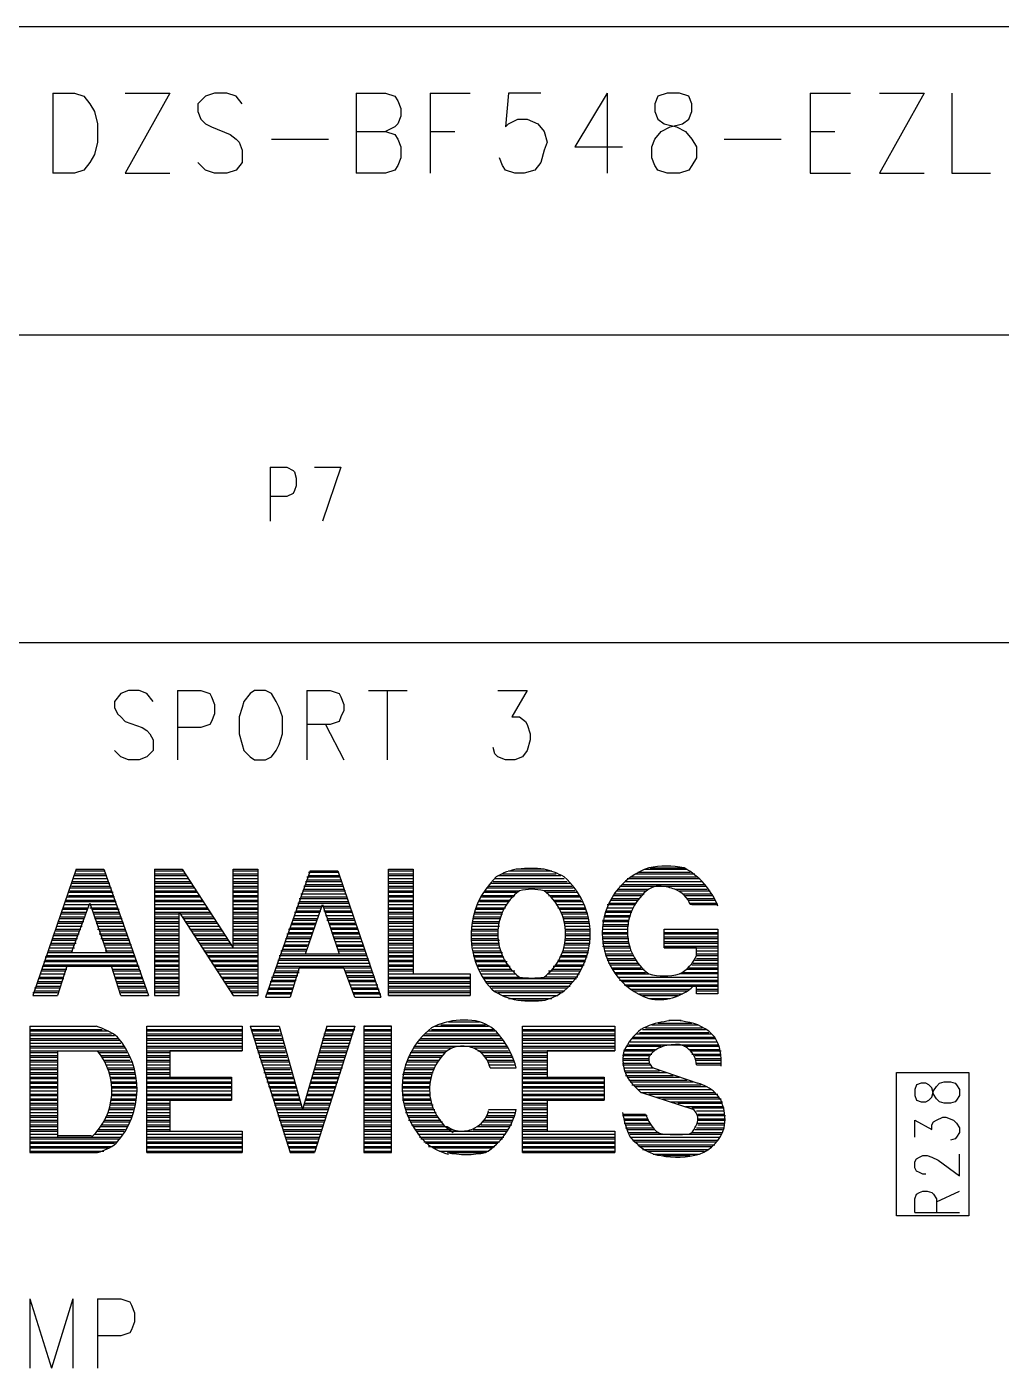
# Model space of a CAD drawing. Extents: x 11.9 to 28.1, y 10.8 to 21.2.
# Drawn here: x 21.259 to 21.892, y 19.17 to 20.041 of the extents above; entities that cross this region are included whole.
import ezdxf

# ---------------------------------------------------------------- set-up
doc = ezdxf.new("R2010")
doc.units = 0
doc.header["$MEASUREMENT"] = 0
doc.layers.add('LAYNR1', color=2, linetype='Continuous')

msp = doc.modelspace()

# ---------------------------------------------------------------- linework, layer by layer
at = {"layer": 'LAYNR1', "color": 7}
for points in [[(23.448, 20.041), (13.097, 20.041)], [(21.276, 19.998), (21.276, 19.946)], [(21.276, 19.998), (21.29, 19.998), (21.296, 19.996), (21.3, 19.991), (21.303, 19.986), (21.305, 19.978), (21.305, 19.966), (21.303, 19.958), (21.3, 19.953), (21.296, 19.948), (21.29, 19.946)], [(21.352, 19.998), (21.323, 19.946)], [(21.323, 19.998), (21.352, 19.998)], [(21.399, 19.991), (21.395, 19.996), (21.389, 19.998), (21.381, 19.998), (21.375, 19.996), (21.37, 19.991), (21.37, 19.986), (21.372, 19.981), (21.375, 19.978), (21.379, 19.976), (21.391, 19.971), (21.395, 19.968), (21.397, 19.966)], [(21.473, 19.998), (21.473, 19.946)], [(21.473, 19.998), (21.492, 19.998), (21.498, 19.996), (21.5, 19.993), (21.502, 19.988), (21.502, 19.983), (21.5, 19.978), (21.498, 19.976), (21.492, 19.973)], [(21.521, 19.998), (21.521, 19.946)], [(21.521, 19.998), (21.547, 19.998)], [(21.593, 19.998), (21.572, 19.998), (21.57, 19.976), (21.572, 19.978), (21.578, 19.981)], [(21.636, 19.998), (21.615, 19.963), (21.646, 19.963)], [(21.636, 19.998), (21.636, 19.946)], [(21.669, 19.948), (21.667, 19.951), (21.665, 19.956), (21.665, 19.963), (21.667, 19.968), (21.671, 19.973), (21.677, 19.976), (21.685, 19.978), (21.689, 19.981), (21.691, 19.986), (21.691, 19.991), (21.689, 19.996), (21.683, 19.998), (21.675, 19.998)], [(21.669, 19.996), (21.667, 19.991), (21.667, 19.986), (21.669, 19.981)], [(21.675, 19.998), (21.669, 19.996)], [(21.768, 19.998), (21.768, 19.946)], [(21.768, 19.998), (21.794, 19.998)], [(21.842, 19.998), (21.813, 19.946)], [(21.813, 19.998), (21.842, 19.998)], [(21.86, 19.998), (21.86, 19.946)], [(21.578, 19.981), (21.584, 19.981), (21.591, 19.978), (21.595, 19.973), (21.597, 19.966), (21.595, 19.961), (21.593, 19.953), (21.589, 19.948), (21.582, 19.946)], [(21.669, 19.981), (21.673, 19.978), (21.681, 19.976), (21.687, 19.973), (21.691, 19.968), (21.694, 19.963), (21.694, 19.956), (21.691, 19.951), (21.689, 19.948), (21.683, 19.946)], [(21.473, 19.973), (21.492, 19.973), (21.498, 19.971), (21.5, 19.968), (21.502, 19.963), (21.502, 19.956), (21.5, 19.951), (21.498, 19.948), (21.492, 19.946)], [(21.521, 19.973), (21.537, 19.973)], [(21.768, 19.973), (21.784, 19.973)], [(21.397, 19.966), (21.399, 19.961), (21.399, 19.953), (21.395, 19.948), (21.389, 19.946)], [(21.418, 19.968), (21.455, 19.968)], [(21.712, 19.968), (21.749, 19.968)], [(21.576, 19.946), (21.57, 19.948), (21.568, 19.951), (21.566, 19.956)], [(21.29, 19.946), (21.276, 19.946)], [(21.323, 19.946), (21.352, 19.946)], [(21.381, 19.946), (21.375, 19.948), (21.37, 19.953)], [(21.389, 19.946), (21.381, 19.946)], [(21.492, 19.946), (21.473, 19.946)], [(21.582, 19.946), (21.576, 19.946)], [(21.675, 19.946), (21.669, 19.948)], [(21.683, 19.946), (21.675, 19.946)], [(21.768, 19.946), (21.794, 19.946)], [(21.813, 19.946), (21.842, 19.946)], [(21.86, 19.946), (21.885, 19.946)], [(20.597, 19.841), (22.298, 19.841)], [(21.417, 19.755), (21.417, 19.72)], [(21.417, 19.755), (21.428, 19.755)], [(21.428, 19.755), (21.432, 19.753)], [(21.446, 19.755), (21.463, 19.755)], [(21.463, 19.755), (21.451, 19.72)], [(21.432, 19.753), (21.433, 19.752)], [(21.433, 19.752), (21.434, 19.748)], [(21.434, 19.748), (21.434, 19.743)], [(21.432, 19.738), (21.428, 19.736)], [(21.433, 19.74), (21.432, 19.738)], [(21.434, 19.743), (21.433, 19.74)], [(21.428, 19.736), (21.417, 19.736)], [(22.298, 19.641), (20.597, 19.641)], [(21.341, 19.603), (21.337, 19.608), (21.332, 19.61), (21.325, 19.61), (21.32, 19.608), (21.316, 19.603), (21.316, 19.599)], [(21.357, 19.61), (21.357, 19.565)], [(21.357, 19.61), (21.372, 19.61), (21.378, 19.608), (21.379, 19.606), (21.381, 19.601), (21.381, 19.595), (21.379, 19.59), (21.378, 19.588), (21.372, 19.586), (21.357, 19.586)], [(21.407, 19.61), (21.404, 19.608), (21.4, 19.603), (21.399, 19.599)], [(21.423, 19.599), (21.421, 19.603), (21.418, 19.608), (21.414, 19.61), (21.407, 19.61)], [(21.441, 19.61), (21.441, 19.565)], [(21.441, 19.61), (21.456, 19.61), (21.462, 19.608), (21.463, 19.606), (21.465, 19.601), (21.465, 19.597), (21.463, 19.593), (21.462, 19.59), (21.456, 19.588), (21.441, 19.588)], [(21.481, 19.61), (21.506, 19.61)], [(21.493, 19.61), (21.493, 19.565)], [(21.565, 19.61), (21.584, 19.61), (21.574, 19.593), (21.579, 19.593), (21.583, 19.59), (21.584, 19.588), (21.586, 19.582)], [(21.316, 19.599), (21.318, 19.595), (21.32, 19.593), (21.323, 19.59), (21.334, 19.586), (21.337, 19.584), (21.339, 19.582)], [(21.399, 19.599), (21.397, 19.593), (21.397, 19.582)], [(21.425, 19.582), (21.425, 19.593), (21.423, 19.599)], [(21.339, 19.582), (21.341, 19.578), (21.341, 19.571), (21.337, 19.567), (21.332, 19.565)], [(21.397, 19.582), (21.399, 19.575), (21.4, 19.571), (21.404, 19.567), (21.407, 19.565)], [(21.414, 19.565), (21.418, 19.567), (21.421, 19.571), (21.423, 19.575), (21.425, 19.582)], [(21.453, 19.588), (21.465, 19.565)], [(21.586, 19.582), (21.586, 19.578), (21.584, 19.571), (21.581, 19.567), (21.576, 19.565)], [(21.57, 19.565), (21.565, 19.567), (21.563, 19.569), (21.562, 19.573)], [(21.325, 19.565), (21.32, 19.567), (21.316, 19.571)], [(21.332, 19.565), (21.325, 19.565)], [(21.407, 19.565), (21.414, 19.565)], [(21.576, 19.565), (21.57, 19.565)], [(21.291, 19.494), (21.263, 19.412)], [(21.291, 19.494), (21.309, 19.494)], [(21.291, 19.493), (21.31, 19.493)], [(21.309, 19.494), (21.338, 19.412)], [(21.342, 19.494), (21.342, 19.412)], [(21.342, 19.494), (21.36, 19.494)], [(21.342, 19.493), (21.361, 19.493)], [(21.36, 19.494), (21.393, 19.443)], [(21.393, 19.494), (21.409, 19.494)], [(21.393, 19.443), (21.393, 19.494)], [(21.393, 19.494), (21.409, 19.494)], [(21.393, 19.493), (21.409, 19.493)], [(21.409, 19.494), (21.409, 19.412)], [(21.443, 19.493), (21.414, 19.411)], [(21.443, 19.493), (21.461, 19.493)], [(21.461, 19.493), (21.489, 19.411)], [(21.494, 19.494), (21.51, 19.494)], [(21.494, 19.412), (21.494, 19.494)], [(21.494, 19.494), (21.51, 19.494)], [(21.494, 19.493), (21.51, 19.493)], [(21.51, 19.494), (21.51, 19.426)], [(21.572, 19.493), (21.6, 19.493)], [(21.595, 19.494), (21.577, 19.494)], [(21.66, 19.494), (21.688, 19.494)], [(21.664, 19.495), (21.686, 19.495)], [(21.288, 19.485), (21.313, 19.485)], [(21.289, 19.488), (21.311, 19.488)], [(21.289, 19.486), (21.312, 19.486)], [(21.29, 19.491), (21.31, 19.491)], [(21.29, 19.49), (21.311, 19.49)], [(21.342, 19.491), (21.362, 19.491)], [(21.342, 19.49), (21.363, 19.49)], [(21.342, 19.488), (21.364, 19.488)], [(21.342, 19.486), (21.365, 19.486)], [(21.342, 19.485), (21.366, 19.485)], [(21.393, 19.491), (21.409, 19.491)], [(21.393, 19.49), (21.409, 19.49)], [(21.393, 19.488), (21.409, 19.488)], [(21.393, 19.486), (21.409, 19.486)], [(21.393, 19.485), (21.409, 19.485)], [(21.44, 19.486), (21.463, 19.486)], [(21.441, 19.489), (21.462, 19.489)], [(21.441, 19.487), (21.463, 19.487)], [(21.442, 19.492), (21.461, 19.492)], [(21.442, 19.49), (21.462, 19.49)], [(21.494, 19.491), (21.51, 19.491)], [(21.494, 19.49), (21.51, 19.49)], [(21.494, 19.488), (21.51, 19.488)], [(21.494, 19.486), (21.51, 19.486)], [(21.494, 19.485), (21.51, 19.485)], [(21.56, 19.485), (21.612, 19.485)], [(21.562, 19.486), (21.61, 19.486)], [(21.563, 19.488), (21.608, 19.488)], [(21.565, 19.49), (21.606, 19.49)], [(21.568, 19.491), (21.603, 19.491)], [(21.648, 19.486), (21.698, 19.486)], [(21.649, 19.488), (21.696, 19.488)], [(21.651, 19.489), (21.694, 19.489)], [(21.654, 19.491), (21.693, 19.491)], [(21.656, 19.492), (21.69, 19.492)], [(21.285, 19.476), (21.316, 19.476)], [(21.286, 19.479), (21.315, 19.479)], [(21.286, 19.477), (21.315, 19.477)], [(21.287, 19.482), (21.314, 19.482)], [(21.287, 19.48), (21.314, 19.48)], [(21.288, 19.483), (21.313, 19.483)], [(21.342, 19.483), (21.367, 19.483)], [(21.342, 19.482), (21.368, 19.482)], [(21.342, 19.48), (21.369, 19.48)], [(21.342, 19.479), (21.37, 19.479)], [(21.342, 19.477), (21.371, 19.477)], [(21.342, 19.476), (21.372, 19.476)], [(21.393, 19.483), (21.409, 19.483)], [(21.393, 19.482), (21.409, 19.482)], [(21.393, 19.48), (21.409, 19.48)], [(21.393, 19.479), (21.409, 19.479)], [(21.393, 19.477), (21.409, 19.477)], [(21.393, 19.476), (21.409, 19.476)], [(21.437, 19.478), (21.466, 19.478)], [(21.437, 19.476), (21.467, 19.476)], [(21.438, 19.48), (21.466, 19.48)], [(21.439, 19.483), (21.464, 19.483)], [(21.439, 19.481), (21.465, 19.481)], [(21.44, 19.484), (21.464, 19.484)], [(21.494, 19.483), (21.51, 19.483)], [(21.494, 19.482), (21.51, 19.482)], [(21.494, 19.48), (21.51, 19.48)], [(21.494, 19.479), (21.51, 19.479)], [(21.494, 19.477), (21.51, 19.477)], [(21.494, 19.476), (21.51, 19.476)], [(21.554, 19.476), (21.574, 19.476)], [(21.555, 19.477), (21.576, 19.477)], [(21.556, 19.479), (21.577, 19.479)], [(21.557, 19.48), (21.579, 19.48)], [(21.558, 19.482), (21.614, 19.482)], [(21.559, 19.483), (21.613, 19.483)], [(21.615, 19.48), (21.595, 19.48)], [(21.597, 19.479), (21.617, 19.479)], [(21.598, 19.477), (21.618, 19.477)], [(21.6, 19.476), (21.619, 19.476)], [(21.64, 19.477), (21.658, 19.477)], [(21.641, 19.478), (21.66, 19.478)], [(21.642, 19.48), (21.661, 19.48)], [(21.643, 19.481), (21.663, 19.481)], [(21.644, 19.483), (21.7, 19.483)], [(21.646, 19.484), (21.699, 19.484)], [(21.68, 19.481), (21.701, 19.481)], [(21.683, 19.48), (21.703, 19.48)], [(21.685, 19.478), (21.704, 19.478)], [(21.687, 19.477), (21.704, 19.477)], [(21.282, 19.468), (21.298, 19.468)], [(21.283, 19.471), (21.317, 19.471)], [(21.283, 19.469), (21.299, 19.469)], [(21.284, 19.474), (21.316, 19.474)], [(21.284, 19.473), (21.317, 19.473)], [(21.288, 19.44), (21.3, 19.472)], [(21.3, 19.472), (21.311, 19.44)], [(21.3, 19.469), (21.318, 19.469)], [(21.301, 19.468), (21.319, 19.468)], [(21.342, 19.474), (21.373, 19.474)], [(21.342, 19.473), (21.374, 19.473)], [(21.342, 19.471), (21.375, 19.471)], [(21.342, 19.469), (21.376, 19.469)], [(21.342, 19.468), (21.377, 19.468)], [(21.393, 19.474), (21.409, 19.474)], [(21.393, 19.473), (21.409, 19.473)], [(21.393, 19.471), (21.409, 19.471)], [(21.393, 19.469), (21.409, 19.469)], [(21.393, 19.468), (21.409, 19.468)], [(21.434, 19.469), (21.45, 19.469)], [(21.434, 19.467), (21.45, 19.467)], [(21.435, 19.472), (21.468, 19.472)], [(21.435, 19.47), (21.469, 19.47)], [(21.436, 19.475), (21.467, 19.475)], [(21.436, 19.473), (21.468, 19.473)], [(21.44, 19.439), (21.451, 19.471)], [(21.451, 19.471), (21.462, 19.439)], [(21.452, 19.469), (21.469, 19.469)], [(21.452, 19.467), (21.47, 19.467)], [(21.494, 19.474), (21.51, 19.474)], [(21.494, 19.473), (21.51, 19.473)], [(21.494, 19.471), (21.51, 19.471)], [(21.494, 19.469), (21.51, 19.469)], [(21.494, 19.468), (21.51, 19.468)], [(21.551, 19.469), (21.57, 19.469)], [(21.551, 19.468), (21.569, 19.468)], [(21.552, 19.471), (21.571, 19.471)], [(21.553, 19.474), (21.573, 19.474)], [(21.553, 19.473), (21.572, 19.473)], [(21.601, 19.474), (21.619, 19.474)], [(21.602, 19.473), (21.62, 19.473)], [(21.603, 19.471), (21.621, 19.471)], [(21.604, 19.469), (21.622, 19.469)], [(21.605, 19.468), (21.622, 19.468)], [(21.635, 19.467), (21.652, 19.467)], [(21.636, 19.471), (21.654, 19.471)], [(21.636, 19.469), (21.653, 19.469)], [(21.637, 19.472), (21.655, 19.472)], [(21.638, 19.474), (21.656, 19.474)], [(21.639, 19.475), (21.657, 19.475)], [(21.688, 19.475), (21.705, 19.475)], [(21.689, 19.474), (21.706, 19.474)], [(21.69, 19.472), (21.707, 19.472)], [(21.708, 19.471), (21.69, 19.471)], [(21.691, 19.471), (21.708, 19.471)], [(21.279, 19.459), (21.295, 19.459)], [(21.28, 19.462), (21.296, 19.462)], [(21.28, 19.46), (21.296, 19.46)], [(21.281, 19.465), (21.297, 19.465)], [(21.281, 19.463), (21.297, 19.463)], [(21.282, 19.466), (21.298, 19.466)], [(21.302, 19.466), (21.319, 19.466)], [(21.302, 19.465), (21.319, 19.465)], [(21.303, 19.463), (21.32, 19.463)], [(21.303, 19.462), (21.321, 19.462)], [(21.304, 19.46), (21.321, 19.46)], [(21.304, 19.459), (21.322, 19.459)], [(21.342, 19.466), (21.378, 19.466)], [(21.342, 19.465), (21.358, 19.465)], [(21.342, 19.463), (21.358, 19.463)], [(21.342, 19.462), (21.358, 19.462)], [(21.342, 19.46), (21.358, 19.46)], [(21.342, 19.459), (21.358, 19.459)], [(21.358, 19.412), (21.358, 19.466)], [(21.358, 19.466), (21.393, 19.412)], [(21.359, 19.465), (21.379, 19.465)], [(21.36, 19.463), (21.38, 19.463)], [(21.361, 19.462), (21.381, 19.462)], [(21.362, 19.46), (21.382, 19.46)], [(21.363, 19.459), (21.383, 19.459)], [(21.393, 19.466), (21.409, 19.466)], [(21.393, 19.465), (21.409, 19.465)], [(21.393, 19.463), (21.409, 19.463)], [(21.393, 19.462), (21.409, 19.462)], [(21.393, 19.46), (21.409, 19.46)], [(21.393, 19.459), (21.409, 19.459)], [(21.431, 19.459), (21.447, 19.459)], [(21.432, 19.462), (21.448, 19.462)], [(21.432, 19.461), (21.447, 19.461)], [(21.433, 19.466), (21.449, 19.466)], [(21.433, 19.464), (21.448, 19.464)], [(21.453, 19.466), (21.47, 19.466)], [(21.453, 19.464), (21.471, 19.464)], [(21.454, 19.462), (21.471, 19.462)], [(21.454, 19.461), (21.472, 19.461)], [(21.455, 19.459), (21.472, 19.459)], [(21.494, 19.466), (21.51, 19.466)], [(21.494, 19.465), (21.51, 19.465)], [(21.494, 19.463), (21.51, 19.463)], [(21.494, 19.462), (21.51, 19.462)], [(21.494, 19.46), (21.51, 19.46)], [(21.494, 19.459), (21.51, 19.459)], [(21.548, 19.459), (21.566, 19.459)], [(21.549, 19.463), (21.567, 19.463)], [(21.549, 19.462), (21.567, 19.462)], [(21.549, 19.46), (21.566, 19.46)], [(21.55, 19.466), (21.568, 19.466)], [(21.55, 19.465), (21.568, 19.465)], [(21.606, 19.466), (21.623, 19.466)], [(21.607, 19.465), (21.623, 19.465)], [(21.607, 19.463), (21.624, 19.463)], [(21.608, 19.462), (21.624, 19.462)], [(21.608, 19.46), (21.624, 19.46)], [(21.608, 19.459), (21.624, 19.459)], [(21.633, 19.461), (21.65, 19.461)], [(21.633, 19.46), (21.65, 19.46)], [(21.634, 19.464), (21.651, 19.464)], [(21.634, 19.463), (21.651, 19.463)], [(21.635, 19.466), (21.652, 19.466)], [(21.276, 19.451), (21.292, 19.451)], [(21.277, 19.452), (21.293, 19.452)], [(21.278, 19.455), (21.294, 19.455)], [(21.278, 19.454), (21.293, 19.454)], [(21.279, 19.457), (21.295, 19.457)], [(21.305, 19.457), (21.322, 19.457)], [(21.305, 19.455), (21.323, 19.455)], [(21.306, 19.454), (21.323, 19.454)], [(21.306, 19.452), (21.324, 19.452)], [(21.307, 19.451), (21.324, 19.451)], [(21.342, 19.457), (21.358, 19.457)], [(21.342, 19.455), (21.358, 19.455)], [(21.342, 19.454), (21.358, 19.454)], [(21.342, 19.452), (21.358, 19.452)], [(21.342, 19.451), (21.358, 19.451)], [(21.364, 19.457), (21.384, 19.457)], [(21.365, 19.455), (21.385, 19.455)], [(21.366, 19.454), (21.386, 19.454)], [(21.367, 19.452), (21.387, 19.452)], [(21.368, 19.451), (21.388, 19.451)], [(21.393, 19.457), (21.409, 19.457)], [(21.393, 19.455), (21.409, 19.455)], [(21.393, 19.454), (21.409, 19.454)], [(21.393, 19.452), (21.409, 19.452)], [(21.393, 19.451), (21.409, 19.451)], [(21.428, 19.452), (21.444, 19.452)], [(21.428, 19.45), (21.444, 19.45)], [(21.429, 19.455), (21.445, 19.455)], [(21.429, 19.453), (21.445, 19.453)], [(21.43, 19.456), (21.446, 19.456)], [(21.431, 19.458), (21.446, 19.458)], [(21.456, 19.458), (21.473, 19.458)], [(21.456, 19.456), (21.474, 19.456)], [(21.457, 19.455), (21.474, 19.455)], [(21.457, 19.453), (21.475, 19.453)], [(21.458, 19.452), (21.475, 19.452)], [(21.458, 19.45), (21.476, 19.45)], [(21.494, 19.457), (21.51, 19.457)], [(21.494, 19.455), (21.51, 19.455)], [(21.494, 19.454), (21.51, 19.454)], [(21.494, 19.452), (21.51, 19.452)], [(21.494, 19.451), (21.51, 19.451)], [(21.548, 19.457), (21.566, 19.457)], [(21.548, 19.455), (21.565, 19.455)], [(21.548, 19.454), (21.565, 19.454)], [(21.548, 19.452), (21.565, 19.452)], [(21.548, 19.451), (21.565, 19.451)], [(21.609, 19.457), (21.625, 19.457)], [(21.609, 19.455), (21.625, 19.455)], [(21.609, 19.454), (21.625, 19.454)], [(21.609, 19.452), (21.625, 19.452)], [(21.609, 19.451), (21.625, 19.451)], [(21.633, 19.458), (21.65, 19.458)], [(21.633, 19.457), (21.649, 19.457)], [(21.633, 19.455), (21.649, 19.455)], [(21.633, 19.453), (21.649, 19.453)], [(21.633, 19.452), (21.649, 19.452)], [(21.633, 19.45), (21.649, 19.45)], [(21.673, 19.455), (21.708, 19.455)], [(21.673, 19.443), (21.673, 19.455)], [(21.673, 19.455), (21.708, 19.455)], [(21.673, 19.453), (21.708, 19.453)], [(21.673, 19.452), (21.708, 19.452)], [(21.673, 19.45), (21.708, 19.45)], [(21.708, 19.455), (21.708, 19.413)], [(21.273, 19.441), (21.289, 19.441)], [(21.274, 19.445), (21.29, 19.445)], [(21.274, 19.443), (21.29, 19.443)], [(21.275, 19.448), (21.291, 19.448)], [(21.275, 19.446), (21.291, 19.446)], [(21.276, 19.449), (21.292, 19.449)], [(21.307, 19.449), (21.325, 19.449)], [(21.308, 19.448), (21.326, 19.448)], [(21.309, 19.446), (21.326, 19.446)], [(21.309, 19.445), (21.327, 19.445)], [(21.31, 19.443), (21.327, 19.443)], [(21.31, 19.441), (21.328, 19.441)], [(21.342, 19.449), (21.358, 19.449)], [(21.342, 19.448), (21.358, 19.448)], [(21.342, 19.446), (21.358, 19.446)], [(21.342, 19.445), (21.358, 19.445)], [(21.342, 19.443), (21.358, 19.443)], [(21.342, 19.441), (21.358, 19.441)], [(21.369, 19.449), (21.389, 19.449)], [(21.37, 19.448), (21.39, 19.448)], [(21.371, 19.446), (21.391, 19.446)], [(21.372, 19.445), (21.392, 19.445)], [(21.373, 19.443), (21.409, 19.443)], [(21.374, 19.441), (21.409, 19.441)], [(21.393, 19.449), (21.409, 19.449)], [(21.393, 19.448), (21.409, 19.448)], [(21.393, 19.446), (21.409, 19.446)], [(21.393, 19.445), (21.409, 19.445)], [(21.424, 19.441), (21.44, 19.441)], [(21.425, 19.442), (21.441, 19.442)], [(21.426, 19.445), (21.442, 19.445)], [(21.426, 19.444), (21.441, 19.444)], [(21.427, 19.449), (21.443, 19.449)], [(21.427, 19.447), (21.443, 19.447)], [(21.459, 19.449), (21.476, 19.449)], [(21.459, 19.447), (21.477, 19.447)], [(21.46, 19.445), (21.477, 19.445)], [(21.46, 19.444), (21.478, 19.444)], [(21.461, 19.442), (21.478, 19.442)], [(21.461, 19.441), (21.479, 19.441)], [(21.494, 19.449), (21.51, 19.449)], [(21.494, 19.448), (21.51, 19.448)], [(21.494, 19.446), (21.51, 19.446)], [(21.494, 19.445), (21.51, 19.445)], [(21.494, 19.443), (21.51, 19.443)], [(21.494, 19.441), (21.51, 19.441)], [(21.548, 19.449), (21.565, 19.449)], [(21.548, 19.448), (21.566, 19.448)], [(21.548, 19.446), (21.566, 19.446)], [(21.548, 19.445), (21.566, 19.445)], [(21.549, 19.443), (21.566, 19.443)], [(21.549, 19.441), (21.567, 19.441)], [(21.607, 19.441), (21.624, 19.441)], [(21.608, 19.446), (21.625, 19.446)], [(21.608, 19.445), (21.624, 19.445)], [(21.608, 19.443), (21.624, 19.443)], [(21.609, 19.449), (21.625, 19.449)], [(21.609, 19.448), (21.625, 19.448)], [(21.633, 19.449), (21.65, 19.449)], [(21.633, 19.447), (21.65, 19.447)], [(21.633, 19.446), (21.65, 19.446)], [(21.633, 19.444), (21.651, 19.444)], [(21.634, 19.443), (21.651, 19.443)], [(21.634, 19.441), (21.651, 19.441)], [(21.673, 19.449), (21.708, 19.449)], [(21.673, 19.447), (21.708, 19.447)], [(21.673, 19.446), (21.708, 19.446)], [(21.673, 19.444), (21.708, 19.444)], [(21.673, 19.443), (21.708, 19.443)], [(21.694, 19.443), (21.673, 19.443)], [(21.694, 19.438), (21.694, 19.443)], [(21.694, 19.441), (21.708, 19.441)], [(21.27, 19.434), (21.33, 19.434)], [(21.271, 19.437), (21.329, 19.437)], [(21.271, 19.435), (21.33, 19.435)], [(21.272, 19.438), (21.329, 19.438)], [(21.273, 19.44), (21.328, 19.44)], [(21.289, 19.44), (21.31, 19.44)], [(21.342, 19.44), (21.358, 19.44)], [(21.342, 19.438), (21.358, 19.438)], [(21.342, 19.437), (21.358, 19.437)], [(21.342, 19.435), (21.358, 19.435)], [(21.342, 19.434), (21.358, 19.434)], [(21.375, 19.44), (21.409, 19.44)], [(21.376, 19.438), (21.409, 19.438)], [(21.377, 19.437), (21.409, 19.437)], [(21.378, 19.435), (21.409, 19.435)], [(21.379, 19.434), (21.409, 19.434)], [(21.422, 19.435), (21.481, 19.435)], [(21.422, 19.433), (21.482, 19.433)], [(21.423, 19.438), (21.48, 19.438)], [(21.423, 19.436), (21.481, 19.436)], [(21.424, 19.439), (21.48, 19.439)], [(21.44, 19.439), (21.462, 19.439)], [(21.494, 19.44), (21.51, 19.44)], [(21.494, 19.438), (21.51, 19.438)], [(21.494, 19.437), (21.51, 19.437)], [(21.494, 19.435), (21.51, 19.435)], [(21.494, 19.434), (21.51, 19.434)], [(21.549, 19.44), (21.568, 19.44)], [(21.549, 19.438), (21.568, 19.438)], [(21.55, 19.437), (21.569, 19.437)], [(21.55, 19.435), (21.57, 19.435)], [(21.551, 19.434), (21.571, 19.434)], [(21.604, 19.435), (21.622, 19.435)], [(21.604, 19.434), (21.622, 19.434)], [(21.605, 19.437), (21.623, 19.437)], [(21.606, 19.438), (21.623, 19.438)], [(21.607, 19.44), (21.624, 19.44)], [(21.635, 19.439), (21.652, 19.439)], [(21.635, 19.438), (21.653, 19.438)], [(21.636, 19.436), (21.654, 19.436)], [(21.636, 19.435), (21.655, 19.435)], [(21.637, 19.433), (21.656, 19.433)], [(21.692, 19.433), (21.708, 19.433)], [(21.693, 19.435), (21.708, 19.435)], [(21.694, 19.439), (21.708, 19.439)], [(21.694, 19.438), (21.708, 19.438)], [(21.694, 19.436), (21.708, 19.436)], [(21.267, 19.424), (21.283, 19.424)], [(21.268, 19.428), (21.284, 19.428)], [(21.268, 19.426), (21.284, 19.426)], [(21.269, 19.431), (21.332, 19.431)], [(21.269, 19.429), (21.285, 19.429)], [(21.27, 19.432), (21.331, 19.432)], [(21.285, 19.431), (21.279, 19.412)], [(21.314, 19.431), (21.285, 19.431)], [(21.32, 19.412), (21.314, 19.431)], [(21.315, 19.429), (21.332, 19.429)], [(21.315, 19.428), (21.333, 19.428)], [(21.316, 19.426), (21.333, 19.426)], [(21.316, 19.424), (21.334, 19.424)], [(21.342, 19.432), (21.358, 19.432)], [(21.342, 19.431), (21.358, 19.431)], [(21.342, 19.429), (21.358, 19.429)], [(21.342, 19.428), (21.358, 19.428)], [(21.342, 19.426), (21.358, 19.426)], [(21.342, 19.424), (21.358, 19.424)], [(21.38, 19.432), (21.409, 19.432)], [(21.381, 19.431), (21.409, 19.431)], [(21.382, 19.429), (21.409, 19.429)], [(21.383, 19.428), (21.409, 19.428)], [(21.384, 19.426), (21.409, 19.426)], [(21.385, 19.424), (21.409, 19.424)], [(21.418, 19.424), (21.434, 19.424)], [(21.419, 19.425), (21.435, 19.425)], [(21.42, 19.428), (21.436, 19.428)], [(21.42, 19.427), (21.436, 19.427)], [(21.421, 19.431), (21.482, 19.431)], [(21.421, 19.43), (21.483, 19.43)], [(21.436, 19.43), (21.43, 19.411)], [(21.465, 19.43), (21.436, 19.43)], [(21.472, 19.411), (21.465, 19.43)], [(21.466, 19.428), (21.483, 19.428)], [(21.466, 19.427), (21.484, 19.427)], [(21.467, 19.425), (21.484, 19.425)], [(21.467, 19.424), (21.485, 19.424)], [(21.494, 19.432), (21.51, 19.432)], [(21.494, 19.431), (21.51, 19.431)], [(21.494, 19.429), (21.51, 19.429)], [(21.494, 19.428), (21.51, 19.428)], [(21.494, 19.426), (21.547, 19.426)], [(21.494, 19.424), (21.547, 19.424)], [(21.51, 19.426), (21.547, 19.426)], [(21.547, 19.426), (21.547, 19.412)], [(21.552, 19.432), (21.572, 19.432)], [(21.552, 19.431), (21.573, 19.431)], [(21.553, 19.429), (21.574, 19.429)], [(21.554, 19.428), (21.576, 19.428)], [(21.554, 19.426), (21.577, 19.426)], [(21.555, 19.424), (21.579, 19.424)], [(21.617, 19.424), (21.595, 19.424)], [(21.597, 19.426), (21.618, 19.426)], [(21.598, 19.428), (21.618, 19.428)], [(21.6, 19.429), (21.619, 19.429)], [(21.601, 19.431), (21.62, 19.431)], [(21.603, 19.432), (21.621, 19.432)], [(21.638, 19.432), (21.657, 19.432)], [(21.639, 19.43), (21.658, 19.43)], [(21.64, 19.429), (21.66, 19.429)], [(21.641, 19.427), (21.661, 19.427)], [(21.642, 19.426), (21.663, 19.426)], [(21.643, 19.424), (21.708, 19.424)], [(21.708, 19.426), (21.683, 19.426)], [(21.685, 19.427), (21.708, 19.427)], [(21.688, 19.429), (21.708, 19.429)], [(21.689, 19.43), (21.708, 19.43)], [(21.691, 19.432), (21.708, 19.432)], [(21.264, 19.417), (21.28, 19.417)], [(21.264, 19.415), (21.28, 19.415)], [(21.265, 19.418), (21.281, 19.418)], [(21.266, 19.421), (21.282, 19.421)], [(21.266, 19.42), (21.281, 19.42)], [(21.267, 19.423), (21.283, 19.423)], [(21.317, 19.423), (21.334, 19.423)], [(21.317, 19.421), (21.335, 19.421)], [(21.318, 19.42), (21.335, 19.42)], [(21.318, 19.418), (21.336, 19.418)], [(21.319, 19.417), (21.336, 19.417)], [(21.319, 19.415), (21.337, 19.415)], [(21.342, 19.423), (21.358, 19.423)], [(21.342, 19.421), (21.358, 19.421)], [(21.342, 19.42), (21.358, 19.42)], [(21.342, 19.418), (21.358, 19.418)], [(21.342, 19.417), (21.358, 19.417)], [(21.342, 19.415), (21.358, 19.415)], [(21.386, 19.423), (21.409, 19.423)], [(21.387, 19.421), (21.409, 19.421)], [(21.388, 19.42), (21.409, 19.42)], [(21.389, 19.418), (21.409, 19.418)], [(21.39, 19.417), (21.409, 19.417)], [(21.391, 19.415), (21.409, 19.415)], [(21.416, 19.417), (21.432, 19.417)], [(21.416, 19.416), (21.432, 19.416)], [(21.417, 19.421), (21.433, 19.421)], [(21.417, 19.419), (21.433, 19.419)], [(21.418, 19.422), (21.434, 19.422)], [(21.468, 19.422), (21.485, 19.422)], [(21.468, 19.421), (21.486, 19.421)], [(21.469, 19.419), (21.487, 19.419)], [(21.47, 19.417), (21.487, 19.417)], [(21.47, 19.416), (21.488, 19.416)], [(21.494, 19.423), (21.547, 19.423)], [(21.494, 19.421), (21.547, 19.421)], [(21.494, 19.42), (21.547, 19.42)], [(21.494, 19.418), (21.547, 19.418)], [(21.494, 19.417), (21.547, 19.417)], [(21.494, 19.415), (21.547, 19.415)], [(21.556, 19.423), (21.616, 19.423)], [(21.557, 19.421), (21.614, 19.421)], [(21.558, 19.42), (21.613, 19.42)], [(21.56, 19.418), (21.612, 19.418)], [(21.561, 19.417), (21.61, 19.417)], [(21.563, 19.415), (21.608, 19.415)], [(21.644, 19.422), (21.708, 19.422)], [(21.646, 19.421), (21.708, 19.421)], [(21.647, 19.419), (21.708, 19.419)], [(21.649, 19.418), (21.708, 19.418)], [(21.651, 19.416), (21.69, 19.416)], [(21.653, 19.415), (21.688, 19.415)], [(21.694, 19.418), (21.692, 19.418)], [(21.694, 19.413), (21.694, 19.418)], [(21.694, 19.416), (21.708, 19.416)], [(21.694, 19.415), (21.708, 19.415)], [(21.263, 19.414), (21.279, 19.414)], [(21.263, 19.412), (21.279, 19.412)], [(21.32, 19.414), (21.337, 19.414)], [(21.32, 19.412), (21.338, 19.412)], [(21.342, 19.414), (21.358, 19.414)], [(21.342, 19.412), (21.358, 19.412)], [(21.342, 19.412), (21.358, 19.412)], [(21.392, 19.414), (21.409, 19.414)], [(21.393, 19.412), (21.409, 19.412)], [(21.414, 19.411), (21.43, 19.411)], [(21.415, 19.414), (21.431, 19.414)], [(21.415, 19.413), (21.431, 19.413)], [(21.471, 19.414), (21.488, 19.414)], [(21.471, 19.413), (21.489, 19.413)], [(21.472, 19.411), (21.489, 19.411)], [(21.494, 19.414), (21.547, 19.414)], [(21.494, 19.412), (21.547, 19.412)], [(21.547, 19.412), (21.494, 19.412)], [(21.565, 19.414), (21.606, 19.414)], [(21.568, 19.412), (21.604, 19.412)], [(21.572, 19.41), (21.6, 19.41)], [(21.578, 19.409), (21.595, 19.409)], [(21.656, 19.413), (21.685, 19.413)], [(21.659, 19.412), (21.682, 19.412)], [(21.663, 19.41), (21.677, 19.41)], [(21.708, 19.413), (21.694, 19.413)], [(21.261, 19.392), (21.304, 19.392)], [(21.261, 19.392), (21.261, 19.31)], [(21.261, 19.39), (21.308, 19.39)], [(21.261, 19.389), (21.312, 19.389)], [(21.337, 19.392), (21.399, 19.392)], [(21.337, 19.392), (21.399, 19.392)], [(21.337, 19.31), (21.337, 19.392)], [(21.337, 19.39), (21.399, 19.39)], [(21.337, 19.389), (21.399, 19.389)], [(21.399, 19.392), (21.399, 19.376)], [(21.404, 19.392), (21.423, 19.392)], [(21.404, 19.392), (21.43, 19.31)], [(21.405, 19.39), (21.423, 19.39)], [(21.405, 19.389), (21.423, 19.389)], [(21.423, 19.392), (21.438, 19.338)], [(21.454, 19.392), (21.438, 19.338)], [(21.472, 19.392), (21.446, 19.31)], [(21.453, 19.39), (21.472, 19.39)], [(21.453, 19.389), (21.471, 19.389)], [(21.454, 19.392), (21.472, 19.392)], [(21.478, 19.392), (21.496, 19.392)], [(21.478, 19.392), (21.478, 19.31)], [(21.496, 19.392), (21.478, 19.392)], [(21.478, 19.39), (21.496, 19.39)], [(21.478, 19.389), (21.496, 19.389)], [(21.496, 19.31), (21.496, 19.392)], [(21.52, 19.389), (21.563, 19.389)], [(21.522, 19.39), (21.562, 19.39)], [(21.524, 19.392), (21.559, 19.392)], [(21.528, 19.393), (21.557, 19.393)], [(21.533, 19.395), (21.553, 19.395)], [(21.581, 19.392), (21.641, 19.392)], [(21.581, 19.392), (21.641, 19.392)], [(21.581, 19.31), (21.581, 19.392)], [(21.581, 19.39), (21.641, 19.39)], [(21.581, 19.389), (21.641, 19.389)], [(21.641, 19.392), (21.641, 19.376)], [(21.659, 19.39), (21.7, 19.39)], [(21.661, 19.391), (21.698, 19.391)], [(21.665, 19.393), (21.695, 19.393)], [(21.669, 19.394), (21.691, 19.394)], [(21.676, 19.396), (21.684, 19.396)], [(21.261, 19.387), (21.314, 19.387)], [(21.261, 19.386), (21.316, 19.386)], [(21.261, 19.384), (21.318, 19.384)], [(21.261, 19.383), (21.319, 19.383)], [(21.261, 19.381), (21.32, 19.381)], [(21.337, 19.387), (21.399, 19.387)], [(21.337, 19.386), (21.399, 19.386)], [(21.337, 19.384), (21.399, 19.384)], [(21.337, 19.383), (21.399, 19.383)], [(21.337, 19.381), (21.399, 19.381)], [(21.406, 19.387), (21.424, 19.387)], [(21.406, 19.386), (21.424, 19.386)], [(21.407, 19.384), (21.425, 19.384)], [(21.407, 19.383), (21.425, 19.383)], [(21.408, 19.381), (21.426, 19.381)], [(21.451, 19.384), (21.47, 19.384)], [(21.451, 19.383), (21.469, 19.383)], [(21.451, 19.381), (21.469, 19.381)], [(21.452, 19.387), (21.471, 19.387)], [(21.452, 19.386), (21.47, 19.386)], [(21.478, 19.387), (21.496, 19.387)], [(21.478, 19.386), (21.496, 19.386)], [(21.478, 19.384), (21.496, 19.384)], [(21.478, 19.383), (21.496, 19.383)], [(21.478, 19.381), (21.496, 19.381)], [(21.513, 19.381), (21.546, 19.381)], [(21.514, 19.383), (21.568, 19.383)], [(21.515, 19.384), (21.567, 19.384)], [(21.516, 19.386), (21.566, 19.386)], [(21.518, 19.387), (21.565, 19.387)], [(21.545, 19.381), (21.57, 19.381)], [(21.581, 19.387), (21.641, 19.387)], [(21.581, 19.386), (21.641, 19.386)], [(21.581, 19.384), (21.641, 19.384)], [(21.581, 19.383), (21.641, 19.383)], [(21.581, 19.381), (21.641, 19.381)], [(21.65, 19.38), (21.708, 19.38)], [(21.651, 19.382), (21.707, 19.382)], [(21.652, 19.384), (21.706, 19.384)], [(21.653, 19.385), (21.706, 19.385)], [(21.655, 19.387), (21.704, 19.387)], [(21.657, 19.388), (21.702, 19.388)], [(21.261, 19.379), (21.322, 19.379)], [(21.261, 19.378), (21.323, 19.378)], [(21.261, 19.376), (21.324, 19.376)], [(21.261, 19.375), (21.279, 19.375)], [(21.261, 19.373), (21.279, 19.373)], [(21.261, 19.372), (21.279, 19.372)], [(21.279, 19.376), (21.279, 19.32)], [(21.279, 19.376), (21.305, 19.376)], [(21.306, 19.375), (21.324, 19.375)], [(21.307, 19.373), (21.325, 19.373)], [(21.308, 19.372), (21.326, 19.372)], [(21.337, 19.379), (21.399, 19.379)], [(21.337, 19.378), (21.399, 19.378)], [(21.337, 19.376), (21.399, 19.376)], [(21.337, 19.375), (21.352, 19.375)], [(21.337, 19.373), (21.352, 19.373)], [(21.337, 19.372), (21.352, 19.372)], [(21.399, 19.376), (21.352, 19.376)], [(21.352, 19.376), (21.352, 19.359)], [(21.408, 19.379), (21.426, 19.379)], [(21.408, 19.378), (21.427, 19.378)], [(21.409, 19.376), (21.427, 19.376)], [(21.409, 19.375), (21.427, 19.375)], [(21.41, 19.373), (21.428, 19.373)], [(21.41, 19.372), (21.428, 19.372)], [(21.448, 19.373), (21.466, 19.373)], [(21.448, 19.372), (21.466, 19.372)], [(21.449, 19.376), (21.467, 19.376)], [(21.449, 19.375), (21.467, 19.375)], [(21.45, 19.379), (21.468, 19.379)], [(21.45, 19.378), (21.468, 19.378)], [(21.478, 19.379), (21.496, 19.379)], [(21.478, 19.378), (21.496, 19.378)], [(21.478, 19.376), (21.496, 19.376)], [(21.478, 19.375), (21.496, 19.375)], [(21.478, 19.373), (21.496, 19.373)], [(21.478, 19.372), (21.496, 19.372)], [(21.507, 19.372), (21.528, 19.372)], [(21.508, 19.375), (21.531, 19.375)], [(21.508, 19.373), (21.529, 19.373)], [(21.509, 19.376), (21.532, 19.376)], [(21.51, 19.378), (21.535, 19.378)], [(21.511, 19.379), (21.544, 19.379)], [(21.543, 19.379), (21.571, 19.379)], [(21.549, 19.378), (21.572, 19.378)], [(21.552, 19.376), (21.572, 19.376)], [(21.554, 19.375), (21.573, 19.375)], [(21.556, 19.373), (21.574, 19.373)], [(21.557, 19.372), (21.575, 19.372)], [(21.581, 19.379), (21.641, 19.379)], [(21.581, 19.378), (21.641, 19.378)], [(21.581, 19.376), (21.641, 19.376)], [(21.581, 19.375), (21.597, 19.375)], [(21.581, 19.373), (21.597, 19.373)], [(21.581, 19.372), (21.597, 19.372)], [(21.641, 19.376), (21.597, 19.376)], [(21.597, 19.376), (21.597, 19.359)], [(21.646, 19.373), (21.663, 19.373)], [(21.647, 19.376), (21.666, 19.376)], [(21.647, 19.374), (21.665, 19.374)], [(21.648, 19.377), (21.668, 19.377)], [(21.649, 19.379), (21.671, 19.379)], [(21.686, 19.379), (21.709, 19.379)], [(21.689, 19.377), (21.709, 19.377)], [(21.69, 19.376), (21.71, 19.376)], [(21.691, 19.374), (21.71, 19.374)], [(21.693, 19.373), (21.71, 19.373)], [(21.261, 19.37), (21.279, 19.37)], [(21.261, 19.369), (21.279, 19.369)], [(21.261, 19.367), (21.279, 19.367)], [(21.261, 19.365), (21.279, 19.365)], [(21.261, 19.364), (21.279, 19.364)], [(21.309, 19.37), (21.326, 19.37)], [(21.31, 19.369), (21.327, 19.369)], [(21.311, 19.367), (21.328, 19.367)], [(21.311, 19.365), (21.328, 19.365)], [(21.312, 19.364), (21.329, 19.364)], [(21.337, 19.37), (21.352, 19.37)], [(21.337, 19.369), (21.352, 19.369)], [(21.337, 19.367), (21.352, 19.367)], [(21.337, 19.365), (21.352, 19.365)], [(21.337, 19.364), (21.352, 19.364)], [(21.411, 19.37), (21.429, 19.37)], [(21.411, 19.369), (21.429, 19.369)], [(21.412, 19.367), (21.43, 19.367)], [(21.413, 19.365), (21.43, 19.365)], [(21.413, 19.364), (21.43, 19.364)], [(21.446, 19.365), (21.464, 19.365)], [(21.446, 19.364), (21.463, 19.364)], [(21.447, 19.37), (21.465, 19.37)], [(21.447, 19.369), (21.465, 19.369)], [(21.447, 19.367), (21.464, 19.367)], [(21.478, 19.37), (21.496, 19.37)], [(21.478, 19.369), (21.496, 19.369)], [(21.478, 19.367), (21.496, 19.367)], [(21.478, 19.365), (21.496, 19.365)], [(21.478, 19.364), (21.496, 19.364)], [(21.504, 19.364), (21.523, 19.364)], [(21.505, 19.367), (21.525, 19.367)], [(21.505, 19.365), (21.524, 19.365)], [(21.506, 19.37), (21.527, 19.37)], [(21.506, 19.369), (21.526, 19.369)], [(21.558, 19.37), (21.575, 19.37)], [(21.559, 19.369), (21.576, 19.369)], [(21.559, 19.367), (21.576, 19.367)], [(21.56, 19.365), (21.577, 19.365)], [(21.581, 19.37), (21.597, 19.37)], [(21.581, 19.369), (21.597, 19.369)], [(21.581, 19.367), (21.597, 19.367)], [(21.581, 19.365), (21.597, 19.365)], [(21.581, 19.364), (21.597, 19.364)], [(21.646, 19.371), (21.663, 19.371)], [(21.646, 19.37), (21.663, 19.37)], [(21.646, 19.368), (21.663, 19.368)], [(21.646, 19.367), (21.664, 19.367)], [(21.647, 19.365), (21.666, 19.365)], [(21.647, 19.363), (21.67, 19.363)], [(21.666, 19.365), (21.695, 19.355)], [(21.693, 19.371), (21.71, 19.371)], [(21.694, 19.37), (21.71, 19.37)], [(21.694, 19.368), (21.71, 19.368)], [(21.694, 19.367), (21.71, 19.367)], [(21.261, 19.362), (21.279, 19.362)], [(21.261, 19.361), (21.279, 19.361)], [(21.261, 19.359), (21.279, 19.359)], [(21.261, 19.358), (21.279, 19.358)], [(21.261, 19.356), (21.279, 19.356)], [(21.261, 19.355), (21.279, 19.355)], [(21.312, 19.362), (21.329, 19.362)], [(21.313, 19.361), (21.329, 19.361)], [(21.313, 19.359), (21.33, 19.359)], [(21.314, 19.358), (21.33, 19.358)], [(21.314, 19.356), (21.33, 19.356)], [(21.314, 19.355), (21.33, 19.355)], [(21.337, 19.362), (21.352, 19.362)], [(21.337, 19.361), (21.352, 19.361)], [(21.337, 19.359), (21.392, 19.359)], [(21.337, 19.358), (21.392, 19.358)], [(21.337, 19.356), (21.392, 19.356)], [(21.337, 19.355), (21.392, 19.355)], [(21.352, 19.359), (21.392, 19.359)], [(21.392, 19.359), (21.392, 19.344)], [(21.413, 19.362), (21.431, 19.362)], [(21.414, 19.361), (21.431, 19.361)], [(21.414, 19.359), (21.432, 19.359)], [(21.415, 19.358), (21.432, 19.358)], [(21.415, 19.356), (21.433, 19.356)], [(21.416, 19.355), (21.433, 19.355)], [(21.443, 19.356), (21.461, 19.356)], [(21.443, 19.355), (21.46, 19.355)], [(21.444, 19.359), (21.462, 19.359)], [(21.444, 19.358), (21.461, 19.358)], [(21.445, 19.362), (21.463, 19.362)], [(21.445, 19.361), (21.462, 19.361)], [(21.478, 19.362), (21.496, 19.362)], [(21.478, 19.361), (21.496, 19.361)], [(21.478, 19.359), (21.496, 19.359)], [(21.478, 19.358), (21.496, 19.358)], [(21.478, 19.356), (21.496, 19.356)], [(21.478, 19.355), (21.496, 19.355)], [(21.503, 19.361), (21.522, 19.361)], [(21.503, 19.359), (21.522, 19.359)], [(21.503, 19.358), (21.521, 19.358)], [(21.503, 19.356), (21.521, 19.356)], [(21.503, 19.355), (21.521, 19.355)], [(21.504, 19.362), (21.523, 19.362)], [(21.581, 19.362), (21.597, 19.362)], [(21.581, 19.361), (21.597, 19.361)], [(21.581, 19.359), (21.634, 19.359)], [(21.581, 19.358), (21.634, 19.358)], [(21.581, 19.356), (21.634, 19.356)], [(21.581, 19.355), (21.634, 19.355)], [(21.597, 19.359), (21.634, 19.359)], [(21.634, 19.359), (21.634, 19.344)], [(21.648, 19.362), (21.675, 19.362)], [(21.648, 19.36), (21.679, 19.36)], [(21.649, 19.359), (21.683, 19.359)], [(21.65, 19.357), (21.688, 19.357)], [(21.651, 19.356), (21.692, 19.356)], [(21.652, 19.354), (21.697, 19.354)], [(21.824, 19.269), (21.824, 19.362)], [(21.824, 19.362), (21.871, 19.362)], [(21.871, 19.362), (21.871, 19.269)], [(21.261, 19.353), (21.279, 19.353)], [(21.261, 19.352), (21.279, 19.352)], [(21.261, 19.35), (21.279, 19.35)], [(21.261, 19.348), (21.279, 19.348)], [(21.261, 19.347), (21.279, 19.347)], [(21.261, 19.345), (21.279, 19.345)], [(21.314, 19.353), (21.33, 19.353)], [(21.314, 19.352), (21.33, 19.352)], [(21.314, 19.35), (21.33, 19.35)], [(21.314, 19.348), (21.33, 19.348)], [(21.314, 19.347), (21.33, 19.347)], [(21.314, 19.345), (21.33, 19.345)], [(21.337, 19.353), (21.392, 19.353)], [(21.337, 19.352), (21.392, 19.352)], [(21.337, 19.35), (21.392, 19.35)], [(21.337, 19.348), (21.392, 19.348)], [(21.337, 19.347), (21.392, 19.347)], [(21.337, 19.345), (21.392, 19.345)], [(21.416, 19.353), (21.434, 19.353)], [(21.417, 19.352), (21.434, 19.352)], [(21.417, 19.35), (21.435, 19.35)], [(21.418, 19.348), (21.435, 19.348)], [(21.418, 19.347), (21.435, 19.347)], [(21.419, 19.345), (21.436, 19.345)], [(21.44, 19.345), (21.457, 19.345)], [(21.441, 19.348), (21.458, 19.348)], [(21.441, 19.347), (21.458, 19.347)], [(21.442, 19.352), (21.459, 19.352)], [(21.442, 19.35), (21.459, 19.35)], [(21.443, 19.353), (21.46, 19.353)], [(21.478, 19.353), (21.496, 19.353)], [(21.478, 19.352), (21.496, 19.352)], [(21.478, 19.35), (21.496, 19.35)], [(21.478, 19.348), (21.496, 19.348)], [(21.478, 19.347), (21.496, 19.347)], [(21.478, 19.345), (21.496, 19.345)], [(21.503, 19.353), (21.521, 19.353)], [(21.503, 19.352), (21.521, 19.352)], [(21.503, 19.35), (21.521, 19.35)], [(21.503, 19.348), (21.521, 19.348)], [(21.503, 19.347), (21.521, 19.347)], [(21.503, 19.345), (21.521, 19.345)], [(21.581, 19.353), (21.634, 19.353)], [(21.581, 19.352), (21.634, 19.352)], [(21.581, 19.35), (21.634, 19.35)], [(21.581, 19.348), (21.634, 19.348)], [(21.581, 19.347), (21.634, 19.347)], [(21.581, 19.345), (21.634, 19.345)], [(21.654, 19.353), (21.701, 19.353)], [(21.658, 19.349), (21.654, 19.353)], [(21.656, 19.351), (21.704, 19.351)], [(21.658, 19.349), (21.706, 19.349)], [(21.692, 19.338), (21.658, 19.349)], [(21.663, 19.348), (21.708, 19.348)], [(21.668, 19.346), (21.709, 19.346)], [(21.672, 19.345), (21.71, 19.345)], [(21.261, 19.344), (21.279, 19.344)], [(21.261, 19.342), (21.279, 19.342)], [(21.261, 19.341), (21.279, 19.341)], [(21.261, 19.339), (21.279, 19.339)], [(21.261, 19.338), (21.279, 19.338)], [(21.312, 19.338), (21.328, 19.338)], [(21.313, 19.342), (21.329, 19.342)], [(21.313, 19.341), (21.329, 19.341)], [(21.313, 19.339), (21.329, 19.339)], [(21.314, 19.344), (21.33, 19.344)], [(21.337, 19.344), (21.392, 19.344)], [(21.337, 19.342), (21.352, 19.342)], [(21.337, 19.341), (21.352, 19.341)], [(21.337, 19.339), (21.352, 19.339)], [(21.337, 19.338), (21.352, 19.338)], [(21.392, 19.344), (21.352, 19.344)], [(21.352, 19.344), (21.352, 19.324)], [(21.419, 19.344), (21.436, 19.344)], [(21.42, 19.342), (21.437, 19.342)], [(21.42, 19.341), (21.437, 19.341)], [(21.421, 19.339), (21.438, 19.339)], [(21.421, 19.338), (21.455, 19.338)], [(21.439, 19.342), (21.456, 19.342)], [(21.439, 19.341), (21.456, 19.341)], [(21.439, 19.339), (21.455, 19.339)], [(21.44, 19.344), (21.457, 19.344)], [(21.478, 19.344), (21.496, 19.344)], [(21.478, 19.342), (21.496, 19.342)], [(21.478, 19.341), (21.496, 19.341)], [(21.478, 19.339), (21.496, 19.339)], [(21.478, 19.338), (21.496, 19.338)], [(21.503, 19.344), (21.522, 19.344)], [(21.504, 19.342), (21.522, 19.342)], [(21.504, 19.341), (21.523, 19.341)], [(21.505, 19.339), (21.523, 19.339)], [(21.505, 19.338), (21.524, 19.338)], [(21.559, 19.338), (21.577, 19.338)], [(21.581, 19.344), (21.634, 19.344)], [(21.581, 19.342), (21.597, 19.342)], [(21.581, 19.341), (21.597, 19.341)], [(21.581, 19.339), (21.597, 19.339)], [(21.581, 19.338), (21.597, 19.338)], [(21.634, 19.344), (21.597, 19.344)], [(21.597, 19.344), (21.597, 19.324)], [(21.677, 19.343), (21.711, 19.343)], [(21.682, 19.342), (21.711, 19.342)], [(21.687, 19.34), (21.711, 19.34)], [(21.691, 19.339), (21.712, 19.339)], [(21.694, 19.337), (21.712, 19.337)], [(21.261, 19.336), (21.279, 19.336)], [(21.261, 19.334), (21.279, 19.334)], [(21.261, 19.333), (21.279, 19.333)], [(21.261, 19.331), (21.279, 19.331)], [(21.261, 19.33), (21.279, 19.33)], [(21.261, 19.328), (21.279, 19.328)], [(21.308, 19.328), (21.325, 19.328)], [(21.309, 19.331), (21.326, 19.331)], [(21.309, 19.33), (21.326, 19.33)], [(21.31, 19.333), (21.327, 19.333)], [(21.311, 19.334), (21.327, 19.334)], [(21.312, 19.336), (21.328, 19.336)], [(21.337, 19.336), (21.352, 19.336)], [(21.337, 19.334), (21.352, 19.334)], [(21.337, 19.333), (21.352, 19.333)], [(21.337, 19.331), (21.352, 19.331)], [(21.337, 19.33), (21.352, 19.33)], [(21.337, 19.328), (21.352, 19.328)], [(21.422, 19.336), (21.454, 19.336)], [(21.422, 19.334), (21.454, 19.334)], [(21.423, 19.333), (21.453, 19.333)], [(21.423, 19.331), (21.453, 19.331)], [(21.424, 19.33), (21.452, 19.33)], [(21.424, 19.328), (21.452, 19.328)], [(21.478, 19.336), (21.496, 19.336)], [(21.478, 19.334), (21.496, 19.334)], [(21.478, 19.333), (21.496, 19.333)], [(21.478, 19.331), (21.496, 19.331)], [(21.478, 19.33), (21.496, 19.33)], [(21.478, 19.328), (21.496, 19.328)], [(21.505, 19.336), (21.525, 19.336)], [(21.506, 19.334), (21.525, 19.334)], [(21.507, 19.333), (21.526, 19.333)], [(21.507, 19.331), (21.528, 19.331)], [(21.508, 19.33), (21.529, 19.33)], [(21.509, 19.328), (21.53, 19.328)], [(21.554, 19.328), (21.574, 19.328)], [(21.555, 19.33), (21.574, 19.33)], [(21.556, 19.331), (21.575, 19.331)], [(21.557, 19.333), (21.575, 19.333)], [(21.558, 19.334), (21.576, 19.334)], [(21.559, 19.336), (21.576, 19.336)], [(21.581, 19.336), (21.597, 19.336)], [(21.581, 19.334), (21.597, 19.334)], [(21.581, 19.333), (21.597, 19.333)], [(21.581, 19.331), (21.597, 19.331)], [(21.581, 19.33), (21.597, 19.33)], [(21.581, 19.328), (21.597, 19.328)], [(21.646, 19.335), (21.661, 19.335)], [(21.646, 19.334), (21.662, 19.334)], [(21.647, 19.335), (21.661, 19.335)], [(21.647, 19.332), (21.662, 19.332)], [(21.647, 19.331), (21.663, 19.331)], [(21.647, 19.329), (21.664, 19.329)], [(21.648, 19.328), (21.665, 19.328)], [(21.695, 19.335), (21.712, 19.335)], [(21.695, 19.334), (21.713, 19.334)], [(21.695, 19.332), (21.713, 19.332)], [(21.695, 19.331), (21.713, 19.331)], [(21.695, 19.329), (21.712, 19.329)], [(21.695, 19.328), (21.712, 19.328)], [(21.836, 19.32), (21.836, 19.331), (21.847, 19.325), (21.847, 19.328), (21.848, 19.33), (21.85, 19.331), (21.854, 19.333), (21.856, 19.333), (21.861, 19.331), (21.863, 19.329), (21.865, 19.326), (21.865, 19.323), (21.863, 19.32), (21.862, 19.319), (21.859, 19.318)], [(21.261, 19.327), (21.279, 19.327)], [(21.261, 19.325), (21.279, 19.325)], [(21.261, 19.324), (21.279, 19.324)], [(21.261, 19.322), (21.279, 19.322)], [(21.261, 19.32), (21.32, 19.32)], [(21.261, 19.319), (21.319, 19.319)], [(21.279, 19.321), (21.301, 19.321)], [(21.303, 19.322), (21.321, 19.322)], [(21.304, 19.324), (21.322, 19.324)], [(21.306, 19.325), (21.323, 19.325)], [(21.307, 19.327), (21.324, 19.327)], [(21.337, 19.327), (21.352, 19.327)], [(21.337, 19.325), (21.352, 19.325)], [(21.337, 19.324), (21.399, 19.324)], [(21.337, 19.322), (21.399, 19.322)], [(21.337, 19.32), (21.399, 19.32)], [(21.337, 19.319), (21.399, 19.319)], [(21.352, 19.324), (21.399, 19.324)], [(21.399, 19.324), (21.399, 19.31)], [(21.425, 19.327), (21.451, 19.327)], [(21.425, 19.325), (21.451, 19.325)], [(21.426, 19.324), (21.45, 19.324)], [(21.426, 19.322), (21.45, 19.322)], [(21.427, 19.32), (21.449, 19.32)], [(21.427, 19.319), (21.449, 19.319)], [(21.478, 19.327), (21.496, 19.327)], [(21.478, 19.325), (21.496, 19.325)], [(21.478, 19.324), (21.496, 19.324)], [(21.478, 19.322), (21.496, 19.322)], [(21.478, 19.32), (21.496, 19.32)], [(21.478, 19.319), (21.496, 19.319)], [(21.51, 19.327), (21.532, 19.327)], [(21.511, 19.325), (21.535, 19.325)], [(21.512, 19.324), (21.534, 19.324)], [(21.513, 19.322), (21.534, 19.322)], [(21.514, 19.32), (21.569, 19.32)], [(21.515, 19.319), (21.568, 19.319)], [(21.533, 19.322), (21.57, 19.322)], [(21.534, 19.324), (21.571, 19.324)], [(21.549, 19.325), (21.572, 19.325)], [(21.552, 19.327), (21.573, 19.327)], [(21.581, 19.327), (21.597, 19.327)], [(21.581, 19.325), (21.597, 19.325)], [(21.581, 19.324), (21.641, 19.324)], [(21.581, 19.322), (21.641, 19.322)], [(21.581, 19.32), (21.641, 19.32)], [(21.581, 19.319), (21.641, 19.319)], [(21.597, 19.324), (21.641, 19.324)], [(21.641, 19.324), (21.641, 19.31)], [(21.648, 19.326), (21.666, 19.326)], [(21.649, 19.325), (21.667, 19.325)], [(21.65, 19.323), (21.669, 19.323)], [(21.651, 19.322), (21.71, 19.322)], [(21.651, 19.32), (21.709, 19.32)], [(21.691, 19.323), (21.711, 19.323)], [(21.693, 19.325), (21.711, 19.325)], [(21.694, 19.326), (21.712, 19.326)], [(21.261, 19.317), (21.318, 19.317)], [(21.261, 19.316), (21.316, 19.316)], [(21.261, 19.314), (21.314, 19.314)], [(21.261, 19.313), (21.312, 19.313)], [(21.261, 19.311), (21.309, 19.311)], [(21.337, 19.317), (21.399, 19.317)], [(21.337, 19.316), (21.399, 19.316)], [(21.337, 19.314), (21.399, 19.314)], [(21.337, 19.313), (21.399, 19.313)], [(21.337, 19.311), (21.399, 19.311)], [(21.428, 19.317), (21.448, 19.317)], [(21.428, 19.316), (21.448, 19.316)], [(21.429, 19.314), (21.447, 19.314)], [(21.429, 19.313), (21.447, 19.313)], [(21.43, 19.311), (21.446, 19.311)], [(21.478, 19.317), (21.496, 19.317)], [(21.478, 19.316), (21.496, 19.316)], [(21.478, 19.314), (21.496, 19.314)], [(21.478, 19.313), (21.496, 19.313)], [(21.478, 19.311), (21.496, 19.311)], [(21.517, 19.317), (21.566, 19.317)], [(21.518, 19.316), (21.565, 19.316)], [(21.52, 19.314), (21.563, 19.314)], [(21.523, 19.313), (21.561, 19.313)], [(21.527, 19.311), (21.559, 19.311)], [(21.581, 19.317), (21.641, 19.317)], [(21.581, 19.316), (21.641, 19.316)], [(21.581, 19.314), (21.641, 19.314)], [(21.581, 19.313), (21.641, 19.313)], [(21.581, 19.311), (21.641, 19.311)], [(21.653, 19.318), (21.708, 19.318)], [(21.654, 19.317), (21.707, 19.317)], [(21.656, 19.315), (21.706, 19.315)], [(21.657, 19.314), (21.704, 19.314)], [(21.659, 19.312), (21.702, 19.312)], [(21.662, 19.311), (21.699, 19.311)], [(21.261, 19.31), (21.305, 19.31)], [(21.337, 19.31), (21.399, 19.31)], [(21.399, 19.31), (21.337, 19.31)], [(21.43, 19.31), (21.446, 19.31)], [(21.478, 19.31), (21.496, 19.31)], [(21.478, 19.31), (21.496, 19.31)], [(21.533, 19.31), (21.557, 19.31)], [(21.581, 19.31), (21.641, 19.31)], [(21.641, 19.31), (21.581, 19.31)], [(21.666, 19.309), (21.696, 19.309)], [(21.672, 19.308), (21.69, 19.308)], [(21.843, 19.296), (21.841, 19.296), (21.839, 19.297), (21.837, 19.298), (21.836, 19.3), (21.836, 19.304), (21.837, 19.306), (21.839, 19.307), (21.841, 19.308), (21.844, 19.308), (21.847, 19.307), (21.851, 19.305), (21.865, 19.295), (21.865, 19.309)], [(21.836, 19.271), (21.836, 19.28), (21.837, 19.283), (21.839, 19.284), (21.841, 19.285), (21.844, 19.285), (21.847, 19.284), (21.848, 19.283), (21.85, 19.28), (21.85, 19.271)], [(21.85, 19.278), (21.865, 19.285)], [(21.871, 19.269), (21.824, 19.269)], [(21.836, 19.271), (21.865, 19.271)], [(21.261, 19.215), (21.261, 19.17)], [(21.261, 19.215), (21.275, 19.17)], [(21.289, 19.215), (21.275, 19.17)], [(21.289, 19.215), (21.289, 19.17)], [(21.305, 19.215), (21.305, 19.17)], [(21.305, 19.215), (21.32, 19.215), (21.326, 19.213), (21.327, 19.211), (21.329, 19.206), (21.329, 19.2), (21.327, 19.195), (21.326, 19.193), (21.32, 19.191), (21.305, 19.191)]]:
    msp.add_lwpolyline(points, dxfattribs=at)
for points in [[(21.578, 19.494, 0.105972), (21.564, 19.489)], [(21.595, 19.494, 0.064956), (21.578, 19.494)], [(21.608, 19.489, 0.077993), (21.595, 19.494)], [(21.663, 19.495, 0.71076), (21.663, 19.41)], [(21.686, 19.495, 0.084449), (21.663, 19.495)], [(21.708, 19.47, 0.172206), (21.686, 19.495)], [(21.564, 19.489, 0.408573), (21.561, 19.416)], [(21.608, 19.415, 0.458973), (21.608, 19.489)], [(21.579, 19.48, 0.501234), (21.579, 19.424)], [(21.595, 19.48, 0.116941), (21.579, 19.48)], [(21.595, 19.424, 0.501313), (21.595, 19.48)], [(21.663, 19.481, 0.501234), (21.663, 19.426)], [(21.68, 19.481, 0.051687), (21.671, 19.483, 0.170491), (21.663, 19.481)], [(21.69, 19.471, 0.215252), (21.68, 19.481)], [(21.683, 19.426, 0.184794), (21.694, 19.438)], [(21.579, 19.424, 0.085426), (21.595, 19.424)], [(21.663, 19.426, 0.129844), (21.683, 19.426)], [(21.561, 19.416, 0.125042), (21.578, 19.409)], [(21.595, 19.409, 0.110429), (21.608, 19.415)], [(21.663, 19.41, 0.24054), (21.692, 19.418)], [(21.578, 19.409, 0.060946), (21.596, 19.409)], [(21.318, 19.385, 0.093623), (21.304, 19.392)], [(21.522, 19.391, 0.477484), (21.52, 19.315)], [(21.533, 19.395, 0.079315), (21.522, 19.391)], [(21.553, 19.395, 0.099816), (21.533, 19.395)], [(21.577, 19.365, 0.093321), (21.567, 19.385, 0.1585), (21.553, 19.395)], [(21.658, 19.39, 0.113465), (21.647, 19.376)], [(21.673, 19.395, 0.090467), (21.658, 19.39)], [(21.687, 19.395, 0.122823), (21.673, 19.395)], [(21.706, 19.385, 0.176392), (21.687, 19.395)], [(21.317, 19.316, 0.379904), (21.318, 19.385)], [(21.679, 19.38, 0.139248), (21.668, 19.377)], [(21.689, 19.377, 0.25469), (21.679, 19.38)], [(21.71, 19.366, 0.161052), (21.706, 19.385)], [(21.301, 19.32, 0.39742), (21.305, 19.376)], [(21.532, 19.376, 0.501184), (21.536, 19.323)], [(21.542, 19.379, 0.171361), (21.532, 19.376)], [(21.551, 19.377, 0.124365), (21.542, 19.379)], [(21.56, 19.365, 0.215428), (21.551, 19.377)], [(21.647, 19.377, 0.284825), (21.654, 19.353)], [(21.668, 19.377, 0.10574), (21.663, 19.372)], [(21.663, 19.372), (21.663, 19.37, 0.236443), (21.666, 19.365)], [(21.694, 19.367, 0.230065), (21.689, 19.377)], [(21.706, 19.349, 0.121767), (21.695, 19.355)], [(21.71, 19.344, 0.030805), (21.706, 19.349)], [(21.55, 19.326, 0.214964), (21.559, 19.337)], [(21.557, 19.31, 0.201158), (21.577, 19.338)], [(21.695, 19.331, 0.22893), (21.692, 19.338)], [(21.711, 19.341, 0.031184), (21.71, 19.344)], [(21.712, 19.326, 0.132657), (21.711, 19.341)], [(21.646, 19.336, 0.082505), (21.651, 19.32)], [(21.661, 19.335, 0.090213), (21.666, 19.326)], [(21.693, 19.326, 0.101692), (21.695, 19.331)], [(21.532, 19.327, 0.172031), (21.542, 19.324)], [(21.541, 19.324, 0.124451), (21.55, 19.326)], [(21.651, 19.32, 0.033865), (21.655, 19.316)], [(21.666, 19.326, 0.238632), (21.673, 19.322)], [(21.673, 19.322, 0.034377), (21.689, 19.322)], [(21.689, 19.322, 0.227106), (21.693, 19.326)], [(21.696, 19.309, 0.231009), (21.712, 19.326)], [(21.305, 19.31, 0.101246), (21.317, 19.316)], [(21.52, 19.315, 0.093626), (21.533, 19.309)], [(21.655, 19.316, 0.160647), (21.671, 19.308)], [(21.532, 19.31, 0.0983), (21.557, 19.31)], [(21.671, 19.308, 0.115339), (21.696, 19.309)]]:
    msp.add_lwpolyline(points, format="xyb", dxfattribs=at)
msp.add_lwpolyline([(21.836, 19.347), (21.837, 19.344), (21.84, 19.343), (21.843, 19.343), (21.845, 19.344), (21.847, 19.346), (21.848, 19.35), (21.85, 19.353), (21.852, 19.355), (21.855, 19.356), (21.859, 19.356), (21.862, 19.355), (21.863, 19.354), (21.865, 19.351), (21.865, 19.347), (21.863, 19.344), (21.862, 19.343), (21.859, 19.342), (21.855, 19.342), (21.852, 19.343), (21.85, 19.345), (21.848, 19.348), (21.847, 19.352), (21.845, 19.354), (21.843, 19.355), (21.84, 19.355), (21.837, 19.354), (21.836, 19.351), (21.836, 19.347)], close=True, dxfattribs=at)

doc.saveas('drawing.dxf')
